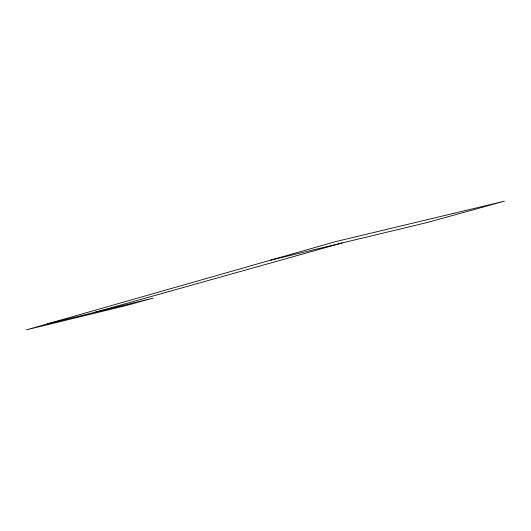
<?xml version="1.0" encoding="UTF-8"?>
<svg xmlns="http://www.w3.org/2000/svg" width="531" height="531" viewBox="0 0 531 531"><rect width="100%" height="100%" fill="white"/><g stroke="black" fill="none" stroke-linecap="round" stroke-linejoin="round"><path stroke-width="0.8" d="M95.354 312.182L342.19 242.946M47.584 323.81L153.18 298.11L126.829 305.378L26.55 329.811L335.512 241.638L504.45 201.189L426.99 222.562L270.783 260.11"/></g></svg>
